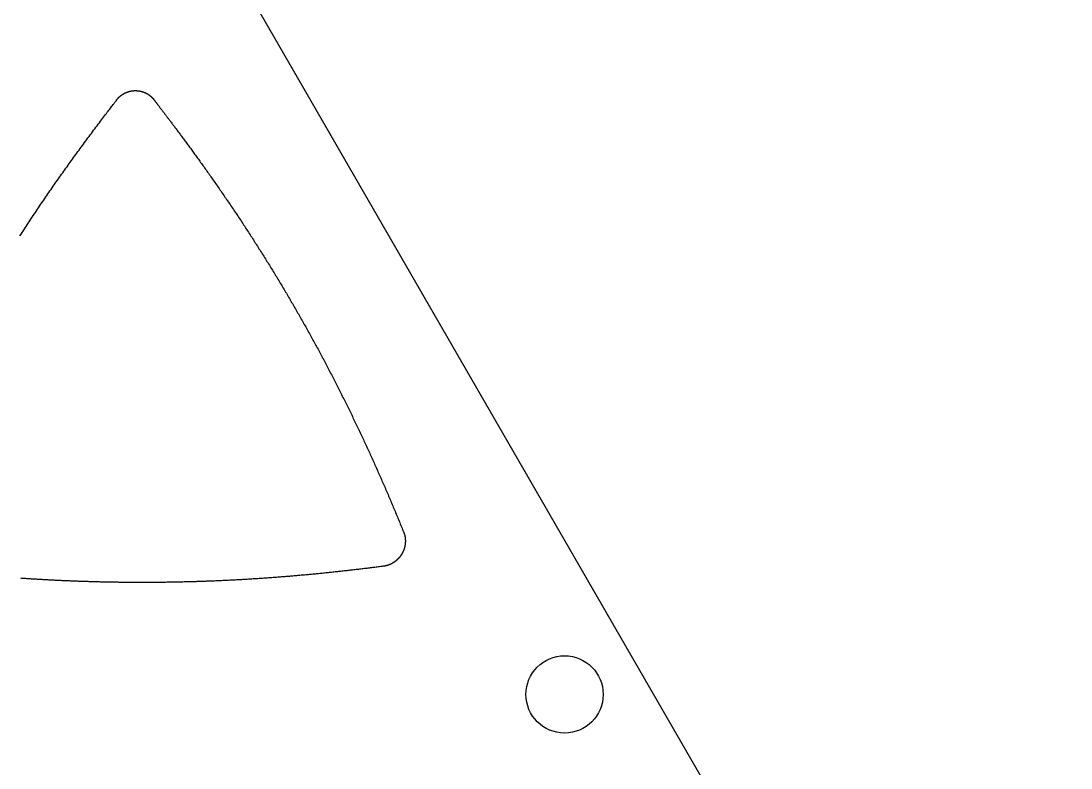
# Model space of a CAD drawing. Extents: x -3 to 136, y 0 to 121.
# Drawn here: x 95.56 to 136.33, y 29.01 to 58.02 of the extents above; entities that cross this region are included whole.
import ezdxf

# ---------------------------------------------------------------- set-up
doc = ezdxf.new("R2010")
doc.units = 0
doc.layers.get('0').update_dxf_attribs({"linetype": 'CONTINUOUS'})

msp = doc.modelspace()

# ---------------------------------------------------------------- linework, layer by layer
msp.add_lwpolyline([(69.26408, 119.9689, 0.57735027), (64.06792, 119.9689), (-2.59808, 4.5, 0.57735027), (0, 0), (133.332, 0, 0.57735027), (135.93008, 4.5)], format="xyb", close=True)
for points in [[(99.2658, 54.9463, 0), (99.2684, 54.9499, 0), (99.271, 54.9535, 0), (99.2737, 54.9571, 0), (99.2764, 54.9607, 0), (99.279, 54.9642, 0), (99.2817, 54.9678, 0), (99.2845, 54.9713, 0), (99.2872, 54.9748, 0), (99.2899, 54.9783, 0), (99.2927, 54.9818, 0), (99.2955, 54.9853, 0), (99.2983, 54.9887, 0), (99.3011, 54.9922, 0), (99.304, 54.9956, 0), (99.3068, 54.999, 0), (99.3097, 55.0024, 0), (99.3126, 55.0058, 0), (99.3155, 55.0091, 0), (99.3185, 55.0125, 0), (99.3214, 55.0158, 0), (99.3244, 55.0191, 0), (99.3273, 55.0224, 0), (99.3303, 55.0257, 0), (99.3333, 55.029, 0), (99.3364, 55.0322, 0), (99.3394, 55.0355, 0), (99.3425, 55.0387, 0), (99.3456, 55.0419, 0), (99.3487, 55.0451, 0), (99.3518, 55.0483, 0), (99.3549, 55.0514, 0), (99.358, 55.0546, 0), (99.3612, 55.0577, 0), (99.3644, 55.0608, 0), (99.3676, 55.0639, 0), (99.3708, 55.067, 0), (99.374, 55.07, 0), (99.3772, 55.0731, 0), (99.3805, 55.0761, 0), (99.3837, 55.0791, 0), (99.387, 55.0821, 0), (99.3903, 55.0851, 0), (99.3936, 55.088, 0), (99.397, 55.091, 0), (99.4003, 55.0939, 0), (99.4037, 55.0968, 0), (99.4071, 55.0997, 0), (99.4104, 55.1026, 0), (99.4138, 55.1055, 0), (99.4173, 55.1083, 0), (99.4207, 55.1111, 0), (99.4241, 55.114, 0), (99.4276, 55.1167, 0), (99.4311, 55.1195, 0), (99.4346, 55.1223, 0), (99.4381, 55.125, 0), (99.4416, 55.1277, 0), (99.4451, 55.1305, 0), (99.4487, 55.1331, 0), (99.4522, 55.1358, 0), (99.4558, 55.1385, 0), (99.4594, 55.1411, 0), (99.463, 55.1437, 0), (99.4666, 55.1463, 0), (99.4703, 55.1489, 0), (99.4739, 55.1515, 0), (99.4776, 55.154, 0), (99.4812, 55.1566, 0), (99.4849, 55.1591, 0), (99.4886, 55.1616, 0), (99.4923, 55.1641, 0), (99.496, 55.1665, 0), (99.4998, 55.169, 0), (99.5035, 55.1714, 0), (99.5073, 55.1738, 0), (99.5111, 55.1762, 0), (99.5148, 55.1785, 0), (99.5186, 55.1809, 0), (99.5224, 55.1832, 0), (99.5262, 55.1855, 0), (99.5301, 55.1878, 0), (99.5339, 55.1901, 0), (99.5378, 55.1923, 0), (99.5416, 55.1946, 0), (99.5455, 55.1968, 0), (99.5494, 55.199, 0), (99.5532, 55.2011, 0), (99.5571, 55.2033, 0), (99.561, 55.2054, 0), (99.565, 55.2075, 0), (99.5689, 55.2096, 0), (99.5728, 55.2117, 0), (99.5768, 55.2137, 0), (99.5807, 55.2158, 0), (99.5847, 55.2178, 0), (99.5887, 55.2198, 0), (99.5927, 55.2218, 0), (99.5967, 55.2237, 0), (99.6007, 55.2257, 0), (99.6047, 55.2276, 0), (99.6087, 55.2295, 0), (99.6128, 55.2314, 0), (99.6168, 55.2332, 0), (99.6208, 55.2351, 0), (99.6249, 55.2369, 0), (99.629, 55.2387, 0), (99.6331, 55.2405, 0), (99.6371, 55.2422, 0), (99.6412, 55.2439, 0), (99.6453, 55.2457, 0), (99.6495, 55.2474, 0), (99.6536, 55.249, 0), (99.6577, 55.2507, 0), (99.6618, 55.2523, 0), (99.666, 55.254, 0), (99.6701, 55.2556, 0), (99.6743, 55.2571, 0), (99.6785, 55.2587, 0), (99.6826, 55.2602, 0), (99.6868, 55.2617, 0), (99.691, 55.2632, 0), (99.6952, 55.2647, 0), (99.6994, 55.2662, 0), (99.7036, 55.2676, 0), (99.7079, 55.269, 0), (99.7121, 55.2704, 0), (99.7163, 55.2718, 0), (99.7206, 55.2731, 0), (99.7248, 55.2745, 0), (99.7291, 55.2758, 0), (99.7333, 55.2771, 0), (99.7376, 55.2784, 0), (99.7419, 55.2796, 0), (99.7462, 55.2808, 0), (99.7504, 55.282, 0), (99.7547, 55.2832, 0), (99.759, 55.2844, 0), (99.7634, 55.2856, 0), (99.7677, 55.2867, 0), (99.772, 55.2878, 0), (99.7763, 55.2889, 0), (99.7806, 55.2899, 0), (99.785, 55.291, 0), (99.7893, 55.292, 0), (99.7937, 55.293, 0), (99.798, 55.294, 0), (99.8024, 55.2949, 0), (99.8068, 55.2959, 0), (99.8111, 55.2968, 0), (99.8155, 55.2977, 0), (99.8199, 55.2986, 0), (99.8243, 55.2994, 0), (99.8286, 55.3003, 0), (99.833, 55.3011, 0), (99.8374, 55.3019, 0), (99.8418, 55.3026, 0), (99.8462, 55.3034, 0), (99.8506, 55.3041, 0), (99.855, 55.3048, 0), (99.8594, 55.3055, 0), (99.8638, 55.3062, 0), (99.8682, 55.3068, 0), (99.8726, 55.3074, 0), (99.877, 55.308, 0), (99.8815, 55.3086, 0), (99.8859, 55.3091, 0), (99.8903, 55.3097, 0), (99.8947, 55.3102, 0), (99.8992, 55.3107, 0), (99.9036, 55.3112, 0), (99.908, 55.3116, 0), (99.9124, 55.312, 0), (99.9169, 55.3124, 0), (99.9213, 55.3128, 0), (99.9257, 55.3132, 0), (99.9302, 55.3135, 0), (99.9346, 55.3138, 0), (99.9391, 55.3141, 0), (99.9435, 55.3144, 0), (99.9479, 55.3147, 0), (99.9524, 55.3149, 0), (99.9568, 55.3151, 0), (99.9613, 55.3153, 0), (99.9657, 55.3155, 0), (99.9702, 55.3156, 0), (99.9746, 55.3158, 0), (99.9791, 55.3159, 0), (99.9835, 55.316, 0), (99.988, 55.316, 0), (99.9924, 55.3161, 0), (99.9969, 55.3161, 0), (100.001, 55.3161, 0), (100.006, 55.3161, 0), (100.01, 55.316, 0), (100.015, 55.316, 0), (100.019, 55.3159, 0), (100.024, 55.3158, 0), (100.028, 55.3156, 0), (100.032, 55.3155, 0), (100.037, 55.3153, 0), (100.041, 55.3151, 0), (100.046, 55.3149, 0), (100.05, 55.3147, 0), (100.055, 55.3144, 0), (100.059, 55.3141, 0), (100.064, 55.3138, 0), (100.068, 55.3135, 0), (100.072, 55.3132, 0), (100.077, 55.3128, 0), (100.081, 55.3124, 0), (100.086, 55.312, 0), (100.09, 55.3116, 0), (100.095, 55.3111, 0), (100.099, 55.3107, 0), (100.103, 55.3102, 0), (100.108, 55.3097, 0), (100.112, 55.3091, 0), (100.117, 55.3086, 0), (100.121, 55.308, 0), (100.126, 55.3074, 0), (100.13, 55.3068, 0), (100.134, 55.3061, 0), (100.139, 55.3055, 0), (100.143, 55.3048, 0), (100.148, 55.3041, 0), (100.152, 55.3033, 0), (100.156, 55.3026, 0), (100.161, 55.3018, 0), (100.165, 55.301, 0), (100.17, 55.3002, 0), (100.174, 55.2994, 0), (100.178, 55.2985, 0), (100.183, 55.2976, 0), (100.187, 55.2968, 0), (100.191, 55.2958, 0), (100.196, 55.2949, 0), (100.2, 55.2939, 0), (100.205, 55.293, 0), (100.209, 55.292, 0), (100.213, 55.2909, 0), (100.218, 55.2899, 0), (100.222, 55.2888, 0), (100.226, 55.2877, 0), (100.231, 55.2866, 0), (100.235, 55.2855, 0), (100.239, 55.2844, 0), (100.243, 55.2832, 0), (100.248, 55.282, 0), (100.252, 55.2808, 0), (100.256, 55.2796, 0), (100.261, 55.2783, 0), (100.265, 55.277, 0), (100.269, 55.2757, 0), (100.273, 55.2744, 0), (100.278, 55.2731, 0), (100.282, 55.2717, 0), (100.286, 55.2704, 0), (100.29, 55.269, 0), (100.295, 55.2676, 0), (100.299, 55.2661, 0), (100.303, 55.2647, 0), (100.307, 55.2632, 0), (100.311, 55.2617, 0), (100.315, 55.2602, 0), (100.32, 55.2586, 0), (100.324, 55.2571, 0), (100.328, 55.2555, 0), (100.332, 55.2539, 0), (100.336, 55.2523, 0), (100.34, 55.2507, 0), (100.345, 55.249, 0), (100.349, 55.2473, 0), (100.353, 55.2456, 0), (100.357, 55.2439, 0), (100.361, 55.2422, 0), (100.365, 55.2404, 0), (100.369, 55.2386, 0), (100.373, 55.2368, 0), (100.377, 55.235, 0), (100.381, 55.2332, 0), (100.385, 55.2313, 0), (100.389, 55.2294, 0), (100.393, 55.2275, 0), (100.397, 55.2256, 0), (100.401, 55.2237, 0), (100.405, 55.2217, 0), (100.409, 55.2198, 0), (100.413, 55.2178, 0), (100.417, 55.2157, 0), (100.421, 55.2137, 0), (100.425, 55.2116, 0), (100.429, 55.2096, 0), (100.433, 55.2075, 0), (100.437, 55.2054, 0), (100.441, 55.2032, 0), (100.445, 55.2011, 0), (100.449, 55.1989, 0), (100.453, 55.1967, 0), (100.456, 55.1945, 0), (100.46, 55.1923, 0), (100.464, 55.19, 0), (100.468, 55.1877, 0), (100.472, 55.1855, 0), (100.476, 55.1831, 0), (100.479, 55.1808, 0), (100.483, 55.1785, 0), (100.487, 55.1761, 0), (100.491, 55.1737, 0), (100.495, 55.1713, 0), (100.498, 55.1689, 0), (100.502, 55.1665, 0), (100.506, 55.164, 0), (100.509, 55.1615, 0), (100.513, 55.159, 0), (100.517, 55.1565, 0), (100.521, 55.154, 0), (100.524, 55.1514, 0), (100.528, 55.1489, 0), (100.531, 55.1463, 0), (100.535, 55.1437, 0), (100.539, 55.1411, 0), (100.542, 55.1384, 0), (100.546, 55.1358, 0), (100.549, 55.1331, 0), (100.553, 55.1304, 0), (100.556, 55.1277, 0), (100.56, 55.125, 0), (100.563, 55.1222, 0), (100.567, 55.1195, 0), (100.57, 55.1167, 0), (100.574, 55.1139, 0), (100.577, 55.1111, 0), (100.581, 55.1083, 0), (100.584, 55.1054, 0), (100.588, 55.1026, 0), (100.591, 55.0997, 0), (100.594, 55.0968, 0), (100.598, 55.0939, 0), (100.601, 55.091, 0), (100.604, 55.088, 0), (100.608, 55.085, 0), (100.611, 55.0821, 0), (100.614, 55.0791, 0), (100.618, 55.0761, 0), (100.621, 55.073, 0), (100.624, 55.07, 0), (100.627, 55.0669, 0), (100.63, 55.0639, 0), (100.634, 55.0608, 0), (100.637, 55.0577, 0), (100.64, 55.0545, 0), (100.643, 55.0514, 0), (100.646, 55.0482, 0), (100.649, 55.0451, 0), (100.652, 55.0419, 0), (100.656, 55.0387, 0), (100.659, 55.0354, 0), (100.662, 55.0322, 0), (100.665, 55.029, 0), (100.668, 55.0257, 0), (100.671, 55.0224, 0), (100.674, 55.0191, 0), (100.677, 55.0158, 0), (100.68, 55.0125, 0), (100.682, 55.0091, 0), (100.685, 55.0058, 0), (100.688, 55.0024, 0), (100.691, 54.999, 0), (100.694, 54.9956, 0), (100.697, 54.9922, 0), (100.7, 54.9887, 0), (100.702, 54.9853, 0), (100.705, 54.9818, 0), (100.708, 54.9783, 0), (100.711, 54.9748, 0), (100.714, 54.9713, 0), (100.716, 54.9678, 0), (100.719, 54.9642, 0), (100.722, 54.9607, 0), (100.724, 54.9571, 0), (100.727, 54.9535, 0), (100.73, 54.9499, 0), (100.732, 54.9463, 0)], [(95.5177, 49.6798, 0), (95.557, 49.7406, 0), (95.5964, 49.8014, 0), (95.6359, 49.8621, 0), (95.6755, 49.9228, 0), (95.7151, 49.9835, 0), (95.7549, 50.0442, 0), (95.7947, 50.1048, 0), (95.8346, 50.1655, 0), (95.8745, 50.2261, 0), (95.9146, 50.2867, 0), (95.9548, 50.3473, 0), (95.995, 50.4079, 0), (96.0352, 50.4683, 0), (96.0754, 50.5287, 0), (96.1157, 50.5889, 0), (96.156, 50.649, 0), (96.1963, 50.709, 0), (96.2366, 50.769, 0), (96.277, 50.8288, 0), (96.3174, 50.8885, 0), (96.3578, 50.9482, 0), (96.3983, 51.0077, 0), (96.4388, 51.0672, 0), (96.4793, 51.1266, 0), (96.5199, 51.1859, 0), (96.5605, 51.2452, 0), (96.6011, 51.3044, 0), (96.6418, 51.3635, 0), (96.6826, 51.4226, 0), (96.7234, 51.4816, 0), (96.7642, 51.5405, 0), (96.8051, 51.5994, 0), (96.8461, 51.6583, 0), (96.8872, 51.7171, 0), (96.9282, 51.7759, 0), (96.9694, 51.8346, 0), (97.0106, 51.8933, 0), (97.0519, 51.952, 0), (97.0933, 52.0106, 0), (97.1347, 52.0693, 0), (97.1762, 52.1279, 0), (97.2178, 52.1865, 0), (97.2595, 52.2451, 0), (97.3012, 52.3036, 0), (97.3431, 52.3622, 0), (97.385, 52.4208, 0), (97.427, 52.4793, 0), (97.4691, 52.5379, 0), (97.5113, 52.5965, 0), (97.5536, 52.6551, 0), (97.596, 52.7137, 0), (97.6385, 52.7723, 0), (97.6811, 52.831, 0), (97.7238, 52.8897, 0), (97.7666, 52.9484, 0), (97.8095, 53.0071, 0), (97.8525, 53.0659, 0), (97.8956, 53.1247, 0), (97.9389, 53.1836, 0), (97.9823, 53.2425, 0), (98.0257, 53.3014, 0), (98.0693, 53.3605, 0), (98.1131, 53.4195, 0), (98.1569, 53.4787, 0), (98.2009, 53.5379, 0), (98.245, 53.5971, 0), (98.2893, 53.6565, 0), (98.3337, 53.7159, 0), (98.3782, 53.7754, 0), (98.4229, 53.8349, 0), (98.4677, 53.8946, 0), (98.5122, 53.9539, 0), (98.556, 54.012, 0), (98.599, 54.069, 0), (98.6412, 54.1247, 0), (98.6824, 54.1791, 0), (98.7226, 54.2322, 0), (98.7618, 54.2839, 0), (98.8, 54.3341, 0), (98.837, 54.3828, 0), (98.8729, 54.43, 0), (98.9076, 54.4755, 0), (98.941, 54.5194, 0), (98.9732, 54.5615, 0), (99.004, 54.6018, 0), (99.0333, 54.6402, 0), (99.0613, 54.6768, 0), (99.0877, 54.7114, 0), (99.1126, 54.7439, 0), (99.1359, 54.7744, 0), (99.1575, 54.8028, 0), (99.1775, 54.829, 0), (99.1957, 54.8529, 0), (99.2121, 54.8746, 0), (99.2267, 54.8938, 0), (99.2394, 54.9107, 0), (99.2502, 54.9251, 0), (99.259, 54.937, 0), (99.2658, 54.9463, 0)], [(100.732, 54.9463, 0), (100.735, 54.9423, 0), (100.738, 54.9378, 0), (100.742, 54.9328, 0), (100.746, 54.9273, 0), (100.751, 54.9213, 0), (100.755, 54.9148, 0), (100.761, 54.9079, 0), (100.766, 54.9005, 0), (100.772, 54.8926, 0), (100.779, 54.8843, 0), (100.785, 54.8754, 0), (100.792, 54.8662, 0), (100.8, 54.8564, 0), (100.808, 54.8462, 0), (100.816, 54.8355, 0), (100.824, 54.8244, 0), (100.833, 54.8128, 0), (100.842, 54.8008, 0), (100.852, 54.7883, 0), (100.862, 54.7753, 0), (100.872, 54.7619, 0), (100.883, 54.7481, 0), (100.894, 54.7339, 0), (100.905, 54.7191, 0), (100.917, 54.704, 0), (100.929, 54.6884, 0), (100.941, 54.6724, 0), (100.954, 54.656, 0), (100.966, 54.6391, 0), (100.98, 54.6218, 0), (100.993, 54.6041, 0), (101.007, 54.5859, 0), (101.021, 54.5674, 0), (101.036, 54.5484, 0), (101.051, 54.529, 0), (101.066, 54.5092, 0), (101.081, 54.489, 0), (101.097, 54.4684, 0), (101.113, 54.4473, 0), (101.129, 54.4259, 0), (101.146, 54.4041, 0), (101.163, 54.3819, 0), (101.18, 54.3592, 0), (101.198, 54.3362, 0), (101.215, 54.3128, 0), (101.234, 54.289, 0), (101.252, 54.2649, 0), (101.271, 54.2403, 0), (101.289, 54.2153, 0), (101.309, 54.19, 0), (101.328, 54.1643, 0), (101.348, 54.1382, 0), (101.368, 54.1118, 0), (101.388, 54.0849, 0), (101.409, 54.0577, 0), (101.429, 54.0302, 0), (101.45, 54.0023, 0), (101.472, 53.974, 0), (101.493, 53.9453, 0), (101.515, 53.9163, 0), (101.537, 53.887, 0), (101.559, 53.8573, 0), (101.582, 53.8272, 0), (101.604, 53.7968, 0), (101.627, 53.766, 0), (101.651, 53.7349, 0), (101.674, 53.7035, 0), (101.698, 53.6717, 0), (101.722, 53.6396, 0), (101.746, 53.6072, 0), (101.77, 53.5744, 0), (101.795, 53.5413, 0), (101.82, 53.5078, 0), (101.845, 53.4741, 0), (101.87, 53.44, 0), (101.895, 53.4056, 0), (101.921, 53.3709, 0), (101.947, 53.3358, 0), (101.973, 53.3005, 0), (101.999, 53.2648, 0), (102.025, 53.2288, 0), (102.052, 53.1925, 0), (102.079, 53.156, 0), (102.106, 53.1191, 0), (102.133, 53.0819, 0), (102.16, 53.0444, 0), (102.188, 53.0066, 0), (102.216, 52.9685, 0), (102.243, 52.9302, 0), (102.272, 52.8915, 0), (102.3, 52.8526, 0), (102.328, 52.8133, 0), (102.357, 52.7738, 0), (102.386, 52.734, 0), (102.415, 52.694, 0), (102.444, 52.6536, 0), (102.473, 52.613, 0), (102.502, 52.5721, 0), (102.532, 52.531, 0), (102.562, 52.4896, 0), (102.591, 52.4479, 0), (102.621, 52.406, 0), (102.652, 52.3638, 0), (102.682, 52.3213, 0), (102.712, 52.2786, 0), (102.743, 52.2356, 0), (102.773, 52.1924, 0), (102.804, 52.1489, 0), (102.835, 52.1052, 0), (102.866, 52.0613, 0), (102.897, 52.0171, 0), (102.929, 51.9727, 0), (102.96, 51.928, 0), (102.992, 51.8831, 0), (103.023, 51.838, 0), (103.055, 51.7926, 0), (103.087, 51.747, 0), (103.119, 51.7012, 0), (103.151, 51.6552, 0), (103.183, 51.6089, 0), (103.216, 51.5624, 0), (103.248, 51.5157, 0), (103.281, 51.4688, 0), (103.313, 51.4217, 0), (103.346, 51.3744, 0), (103.379, 51.3269, 0), (103.411, 51.2791, 0), (103.444, 51.2312, 0), (103.477, 51.1831, 0), (103.51, 51.1347, 0), (103.543, 51.0862, 0), (103.577, 51.0375, 0), (103.61, 50.9888, 0), (103.643, 50.9401, 0), (103.676, 50.8913, 0), (103.709, 50.8426, 0), (103.742, 50.7938, 0), (103.775, 50.7451, 0), (103.808, 50.6963, 0), (103.84, 50.6475, 0), (103.873, 50.5987, 0), (103.906, 50.5499, 0), (103.938, 50.5011, 0), (103.971, 50.4523, 0), (104.003, 50.4034, 0), (104.036, 50.3546, 0), (104.068, 50.3057, 0), (104.101, 50.2568, 0), (104.133, 50.2079, 0), (104.165, 50.159, 0), (104.197, 50.1101, 0), (104.23, 50.0612, 0), (104.262, 50.0123, 0), (104.294, 49.9633, 0), (104.326, 49.9143, 0), (104.358, 49.8654, 0), (104.389, 49.8164, 0), (104.421, 49.7674, 0), (104.453, 49.7183, 0), (104.485, 49.6693, 0), (104.516, 49.6203, 0), (104.548, 49.5712, 0), (104.58, 49.5221, 0), (104.611, 49.473, 0), (104.643, 49.4239, 0), (104.674, 49.3748, 0), (104.705, 49.3256, 0), (104.737, 49.2765, 0), (104.768, 49.2273, 0), (104.799, 49.1781, 0), (104.83, 49.1289, 0), (104.862, 49.0796, 0), (104.893, 49.0304, 0), (104.924, 48.9811, 0), (104.955, 48.9318, 0), (104.986, 48.8825, 0), (105.017, 48.8332, 0), (105.047, 48.7839, 0), (105.078, 48.7345, 0), (105.109, 48.6851, 0), (105.14, 48.6357, 0), (105.17, 48.5863, 0), (105.201, 48.5369, 0), (105.231, 48.4874, 0), (105.262, 48.438, 0), (105.292, 48.3885, 0), (105.323, 48.339, 0), (105.353, 48.2894, 0), (105.383, 48.2399, 0), (105.414, 48.1903, 0), (105.444, 48.1407, 0), (105.474, 48.0911, 0), (105.504, 48.0414, 0), (105.534, 47.9917, 0), (105.564, 47.9421, 0), (105.594, 47.8923, 0), (105.624, 47.8426, 0), (105.654, 47.7928, 0), (105.684, 47.7431, 0), (105.713, 47.6933, 0), (105.743, 47.6434, 0), (105.773, 47.5936, 0), (105.802, 47.5437, 0), (105.832, 47.4938, 0), (105.862, 47.4439, 0), (105.891, 47.3939, 0), (105.921, 47.344, 0), (105.95, 47.294, 0), (105.979, 47.2439, 0), (106.009, 47.1939, 0), (106.038, 47.1438, 0), (106.067, 47.0937, 0), (106.096, 47.0436, 0), (106.126, 46.9934, 0), (106.155, 46.9432, 0), (106.184, 46.893, 0), (106.213, 46.8428, 0), (106.242, 46.7925, 0), (106.271, 46.7422, 0), (106.299, 46.6919, 0), (106.328, 46.6416, 0), (106.357, 46.5912, 0), (106.386, 46.5408, 0), (106.415, 46.4903, 0), (106.443, 46.4399, 0), (106.472, 46.3894, 0), (106.5, 46.3389, 0), (106.529, 46.2883, 0), (106.557, 46.2377, 0), (106.586, 46.1871, 0), (106.614, 46.1365, 0), (106.643, 46.0858, 0), (106.671, 46.0351, 0), (106.699, 45.9844, 0), (106.727, 45.9336, 0), (106.756, 45.8828, 0), (106.784, 45.832, 0), (106.812, 45.7811, 0), (106.84, 45.7302, 0), (106.868, 45.6793, 0), (106.896, 45.6284, 0), (106.924, 45.5774, 0), (106.952, 45.5264, 0), (106.98, 45.4753, 0), (107.007, 45.4242, 0), (107.035, 45.3731, 0), (107.063, 45.3219, 0), (107.091, 45.2707, 0), (107.118, 45.2195, 0), (107.146, 45.1683, 0), (107.173, 45.117, 0), (107.201, 45.0657, 0), (107.228, 45.0143, 0), (107.256, 44.9629, 0), (107.283, 44.9115, 0), (107.311, 44.86, 0), (107.338, 44.8085, 0), (107.365, 44.7569, 0), (107.392, 44.7054, 0), (107.42, 44.6538, 0), (107.447, 44.6021, 0), (107.474, 44.5504, 0), (107.501, 44.4987, 0), (107.528, 44.4469, 0), (107.555, 44.3951, 0), (107.582, 44.3433, 0), (107.609, 44.2914, 0), (107.636, 44.2395, 0), (107.663, 44.1876, 0), (107.69, 44.1356, 0), (107.716, 44.0835, 0), (107.743, 44.0315, 0), (107.77, 43.9793, 0), (107.796, 43.9272, 0), (107.823, 43.875, 0), (107.85, 43.8228, 0), (107.876, 43.7705, 0), (107.903, 43.7182, 0), (107.929, 43.6659, 0), (107.956, 43.6135, 0), (107.982, 43.561, 0), (108.008, 43.5086, 0), (108.035, 43.456, 0), (108.061, 43.4035, 0), (108.087, 43.3509, 0), (108.114, 43.2983, 0), (108.14, 43.2456, 0), (108.166, 43.193, 0), (108.192, 43.1404, 0), (108.218, 43.0877, 0), (108.244, 43.0351, 0), (108.27, 42.9824, 0), (108.296, 42.9297, 0), (108.321, 42.877, 0), (108.347, 42.8243, 0), (108.373, 42.7716, 0), (108.398, 42.7189, 0), (108.424, 42.6662, 0), (108.449, 42.6134, 0), (108.475, 42.5607, 0), (108.5, 42.5079, 0), (108.526, 42.4551, 0), (108.551, 42.4023, 0), (108.576, 42.3495, 0), (108.602, 42.2967, 0), (108.627, 42.2439, 0), (108.652, 42.191, 0), (108.677, 42.1381, 0), (108.702, 42.0852, 0), (108.727, 42.0323, 0), (108.752, 41.9794, 0), (108.777, 41.9265, 0), (108.802, 41.8735, 0), (108.827, 41.8205, 0), (108.851, 41.7675, 0), (108.876, 41.7145, 0), (108.901, 41.6615, 0), (108.926, 41.6084, 0), (108.95, 41.5553, 0), (108.975, 41.5022, 0), (108.999, 41.4491, 0), (109.024, 41.396, 0), (109.048, 41.3428, 0), (109.072, 41.2896, 0), (109.097, 41.2364, 0), (109.121, 41.1831, 0), (109.145, 41.1299, 0), (109.17, 41.0766, 0), (109.194, 41.0233, 0), (109.218, 40.9699, 0), (109.242, 40.9165, 0), (109.266, 40.8631, 0), (109.29, 40.8097, 0), (109.314, 40.7563, 0), (109.338, 40.7028, 0), (109.362, 40.6493, 0), (109.386, 40.5957, 0), (109.41, 40.5421, 0), (109.433, 40.4885, 0), (109.457, 40.4349, 0), (109.481, 40.3812, 0), (109.504, 40.3275, 0), (109.528, 40.2738, 0), (109.552, 40.2201, 0), (109.575, 40.1663, 0), (109.599, 40.1124, 0), (109.622, 40.0586, 0), (109.646, 40.0047, 0), (109.669, 39.9507, 0), (109.693, 39.8968, 0), (109.716, 39.8428, 0), (109.739, 39.7887, 0), (109.763, 39.7347, 0), (109.786, 39.6805, 0), (109.809, 39.6264, 0), (109.832, 39.5722, 0), (109.855, 39.518, 0), (109.878, 39.4637, 0), (109.902, 39.4094, 0), (109.925, 39.3552, 0), (109.947, 39.3013, 0), (109.97, 39.2476, 0), (109.993, 39.1941, 0), (110.015, 39.1407, 0), (110.038, 39.0873, 0), (110.06, 39.0339, 0), (110.082, 38.9805, 0), (110.105, 38.927, 0), (110.127, 38.8733, 0), (110.15, 38.8194, 0), (110.172, 38.7652, 0), (110.195, 38.7107, 0), (110.217, 38.6557, 0), (110.24, 38.6004, 0), (110.263, 38.5446, 0), (110.286, 38.4882, 0), (110.31, 38.4312, 0), (110.333, 38.3736, 0), (110.356, 38.3195, 0), (110.375, 38.2727, 0), (110.391, 38.2334, 0), (110.404, 38.2018, 0), (110.413, 38.1782, 0)], [(110.413, 38.1782, 0), (110.415, 38.1739, 0), (110.417, 38.1696, 0), (110.418, 38.1653, 0), (110.42, 38.161, 0), (110.422, 38.1566, 0), (110.423, 38.1523, 0), (110.425, 38.1479, 0), (110.427, 38.1436, 0), (110.428, 38.1392, 0), (110.43, 38.1349, 0), (110.431, 38.1305, 0), (110.433, 38.1261, 0), (110.434, 38.1217, 0), (110.436, 38.1173, 0), (110.437, 38.1129, 0), (110.439, 38.1085, 0), (110.44, 38.1041, 0), (110.441, 38.0997, 0), (110.443, 38.0953, 0), (110.444, 38.0908, 0), (110.445, 38.0864, 0), (110.447, 38.0819, 0), (110.448, 38.0775, 0), (110.449, 38.073, 0), (110.45, 38.0686, 0), (110.452, 38.0641, 0), (110.453, 38.0596, 0), (110.454, 38.0551, 0), (110.455, 38.0506, 0), (110.456, 38.0461, 0), (110.457, 38.0416, 0), (110.458, 38.0371, 0), (110.459, 38.0326, 0), (110.46, 38.0281, 0), (110.461, 38.0236, 0), (110.462, 38.0191, 0), (110.463, 38.0145, 0), (110.464, 38.01, 0), (110.465, 38.0055, 0), (110.466, 38.0009, 0), (110.467, 37.9964, 0), (110.468, 37.9918, 0), (110.468, 37.9873, 0), (110.469, 37.9827, 0), (110.47, 37.9781, 0), (110.471, 37.9736, 0), (110.471, 37.969, 0), (110.472, 37.9644, 0), (110.473, 37.9598, 0), (110.473, 37.9552, 0), (110.474, 37.9506, 0), (110.475, 37.9461, 0), (110.475, 37.9415, 0), (110.476, 37.9369, 0), (110.476, 37.9323, 0), (110.477, 37.9276, 0), (110.477, 37.923, 0), (110.478, 37.9184, 0), (110.478, 37.9138, 0), (110.479, 37.9092, 0), (110.479, 37.9046, 0), (110.479, 37.9, 0), (110.48, 37.8953, 0), (110.48, 37.8907, 0), (110.48, 37.8861, 0), (110.481, 37.8814, 0), (110.481, 37.8768, 0), (110.481, 37.8722, 0), (110.481, 37.8675, 0), (110.482, 37.8629, 0), (110.482, 37.8583, 0), (110.482, 37.8536, 0), (110.482, 37.849, 0), (110.482, 37.8443, 0), (110.482, 37.8397, 0), (110.482, 37.8351, 0), (110.482, 37.8304, 0), (110.483, 37.8258, 0), (110.483, 37.8212, 0), (110.482, 37.8165, 0), (110.482, 37.8119, 0), (110.482, 37.8072, 0), (110.482, 37.8026, 0), (110.482, 37.798, 0), (110.482, 37.7933, 0), (110.482, 37.7887, 0), (110.482, 37.7841, 0), (110.482, 37.7795, 0), (110.481, 37.7748, 0), (110.481, 37.7702, 0), (110.481, 37.7656, 0), (110.481, 37.7609, 0), (110.48, 37.7563, 0), (110.48, 37.7517, 0), (110.48, 37.7471, 0), (110.479, 37.7425, 0), (110.479, 37.7379, 0), (110.478, 37.7332, 0), (110.478, 37.7286, 0), (110.477, 37.724, 0), (110.477, 37.7194, 0), (110.476, 37.7148, 0), (110.476, 37.7102, 0), (110.475, 37.7056, 0), (110.475, 37.701, 0), (110.474, 37.6964, 0), (110.474, 37.6918, 0), (110.473, 37.6872, 0), (110.472, 37.6826, 0), (110.472, 37.6781, 0), (110.471, 37.6735, 0), (110.47, 37.6689, 0), (110.469, 37.6643, 0), (110.469, 37.6598, 0), (110.468, 37.6552, 0), (110.467, 37.6506, 0), (110.466, 37.6461, 0), (110.465, 37.6415, 0), (110.465, 37.637, 0), (110.464, 37.6324, 0), (110.463, 37.6279, 0), (110.462, 37.6233, 0), (110.461, 37.6188, 0), (110.46, 37.6143, 0), (110.459, 37.6097, 0), (110.458, 37.6052, 0), (110.457, 37.6007, 0), (110.456, 37.5962, 0), (110.455, 37.5917, 0), (110.454, 37.5872, 0), (110.452, 37.5826, 0), (110.451, 37.5782, 0), (110.45, 37.5737, 0), (110.449, 37.5692, 0), (110.448, 37.5647, 0), (110.446, 37.5602, 0), (110.445, 37.5557, 0), (110.444, 37.5513, 0), (110.443, 37.5468, 0), (110.441, 37.5424, 0), (110.44, 37.5379, 0), (110.439, 37.5335, 0), (110.437, 37.529, 0), (110.436, 37.5246, 0), (110.434, 37.5202, 0), (110.433, 37.5158, 0), (110.432, 37.5114, 0), (110.43, 37.507, 0), (110.429, 37.5026, 0), (110.427, 37.4982, 0), (110.425, 37.4938, 0), (110.424, 37.4895, 0), (110.422, 37.4851, 0), (110.421, 37.4808, 0), (110.419, 37.4764, 0), (110.417, 37.4721, 0), (110.416, 37.4678, 0), (110.414, 37.4634, 0), (110.412, 37.4591, 0), (110.411, 37.4548, 0), (110.409, 37.4505, 0), (110.407, 37.4463, 0), (110.405, 37.442, 0), (110.404, 37.4377, 0), (110.402, 37.4334, 0), (110.4, 37.4292, 0), (110.398, 37.425, 0), (110.396, 37.4207, 0), (110.394, 37.4165, 0), (110.392, 37.4123, 0), (110.39, 37.4081, 0), (110.388, 37.4039, 0), (110.387, 37.3997, 0), (110.385, 37.3955, 0), (110.383, 37.3913, 0), (110.38, 37.3872, 0), (110.378, 37.383, 0), (110.376, 37.3789, 0), (110.374, 37.3748, 0), (110.372, 37.3706, 0), (110.37, 37.3665, 0), (110.368, 37.3624, 0), (110.366, 37.3583, 0), (110.364, 37.3543, 0), (110.361, 37.3502, 0), (110.359, 37.3461, 0), (110.357, 37.3421, 0), (110.355, 37.338, 0), (110.352, 37.334, 0), (110.35, 37.33, 0), (110.348, 37.326, 0), (110.345, 37.322, 0), (110.343, 37.318, 0), (110.341, 37.314, 0), (110.338, 37.3101, 0), (110.336, 37.3061, 0), (110.333, 37.3022, 0), (110.331, 37.2982, 0), (110.328, 37.2943, 0), (110.326, 37.2904, 0), (110.323, 37.2865, 0), (110.321, 37.2826, 0), (110.318, 37.2787, 0), (110.316, 37.2749, 0), (110.313, 37.271, 0), (110.311, 37.2672, 0), (110.308, 37.2633, 0), (110.305, 37.2595, 0), (110.303, 37.2557, 0), (110.3, 37.2519, 0), (110.297, 37.2481, 0), (110.295, 37.2443, 0), (110.292, 37.2406, 0), (110.289, 37.2368, 0), (110.287, 37.2331, 0), (110.284, 37.2294, 0), (110.281, 37.2257, 0), (110.278, 37.222, 0), (110.275, 37.2183, 0), (110.273, 37.2146, 0), (110.27, 37.2109, 0), (110.267, 37.2073, 0), (110.264, 37.2037, 0), (110.261, 37.2, 0), (110.258, 37.1964, 0), (110.255, 37.1928, 0), (110.252, 37.1893, 0), (110.249, 37.1857, 0), (110.246, 37.1821, 0), (110.243, 37.1786, 0), (110.24, 37.1751, 0), (110.237, 37.1716, 0), (110.234, 37.1681, 0), (110.231, 37.1646, 0), (110.228, 37.1611, 0), (110.225, 37.1577, 0), (110.222, 37.1543, 0), (110.219, 37.1508, 0), (110.215, 37.1474, 0), (110.212, 37.1441, 0), (110.209, 37.1407, 0), (110.206, 37.1373, 0), (110.203, 37.134, 0), (110.199, 37.1307, 0), (110.196, 37.1273, 0), (110.193, 37.124, 0), (110.19, 37.1208, 0), (110.186, 37.1175, 0), (110.183, 37.1143, 0), (110.18, 37.111, 0), (110.176, 37.1078, 0), (110.173, 37.1046, 0), (110.17, 37.1014, 0), (110.166, 37.0982, 0), (110.163, 37.0951, 0), (110.16, 37.0919, 0), (110.156, 37.0888, 0), (110.153, 37.0857, 0), (110.149, 37.0826, 0), (110.146, 37.0795, 0), (110.142, 37.0765, 0), (110.139, 37.0734, 0), (110.135, 37.0704, 0), (110.132, 37.0674, 0), (110.128, 37.0644, 0), (110.125, 37.0614, 0), (110.121, 37.0585, 0), (110.118, 37.0555, 0), (110.114, 37.0526, 0), (110.11, 37.0497, 0), (110.107, 37.0468, 0), (110.103, 37.0439, 0), (110.1, 37.0411, 0), (110.096, 37.0382, 0), (110.092, 37.0354, 0), (110.089, 37.0326, 0), (110.085, 37.0298, 0), (110.081, 37.027, 0), (110.077, 37.0243, 0), (110.074, 37.0215, 0), (110.07, 37.0188, 0), (110.066, 37.0161, 0), (110.062, 37.0134, 0), (110.059, 37.0108, 0), (110.055, 37.0081, 0), (110.051, 37.0055, 0), (110.047, 37.0029, 0), (110.043, 37.0003, 0), (110.04, 36.9977, 0), (110.036, 36.9951, 0), (110.032, 36.9926, 0), (110.028, 36.9901, 0), (110.024, 36.9876, 0), (110.02, 36.9851, 0), (110.016, 36.9826, 0), (110.012, 36.9802, 0), (110.008, 36.9777, 0), (110.004, 36.9753, 0), (110, 36.9729, 0), (109.996, 36.9705, 0), (109.992, 36.9682, 0), (109.988, 36.9658, 0), (109.984, 36.9635, 0), (109.98, 36.9612, 0), (109.976, 36.9589, 0), (109.972, 36.9567, 0), (109.968, 36.9544, 0), (109.964, 36.9522, 0), (109.96, 36.95, 0), (109.956, 36.9478, 0), (109.952, 36.9456, 0), (109.948, 36.9435, 0), (109.944, 36.9414, 0), (109.939, 36.9393, 0), (109.935, 36.9372, 0), (109.931, 36.9351, 0), (109.927, 36.9331, 0), (109.923, 36.931, 0), (109.919, 36.929, 0), (109.914, 36.9271, 0), (109.91, 36.9251, 0), (109.906, 36.9232, 0), (109.902, 36.9212, 0), (109.898, 36.9193, 0), (109.893, 36.9175, 0), (109.889, 36.9156, 0), (109.885, 36.9138, 0), (109.881, 36.9119, 0), (109.876, 36.9101, 0), (109.872, 36.9084, 0), (109.868, 36.9066, 0), (109.864, 36.9049, 0), (109.859, 36.9032, 0), (109.855, 36.9015, 0), (109.851, 36.8998, 0), (109.846, 36.8981, 0), (109.842, 36.8965, 0), (109.838, 36.8949, 0), (109.833, 36.8933, 0), (109.829, 36.8918, 0), (109.825, 36.8902, 0), (109.82, 36.8887, 0), (109.816, 36.8872, 0), (109.811, 36.8857, 0), (109.807, 36.8842, 0), (109.803, 36.8828, 0), (109.798, 36.8814, 0), (109.794, 36.88, 0), (109.789, 36.8786, 0), (109.785, 36.8773, 0), (109.781, 36.876, 0), (109.776, 36.8746, 0), (109.772, 36.8734, 0), (109.767, 36.8721, 0), (109.763, 36.8709, 0), (109.758, 36.8696, 0), (109.754, 36.8684, 0), (109.749, 36.8673, 0), (109.745, 36.8661, 0), (109.74, 36.865, 0), (109.736, 36.8639, 0), (109.731, 36.8628, 0), (109.727, 36.8617, 0), (109.722, 36.8607, 0), (109.718, 36.8597, 0), (109.713, 36.8587, 0), (109.709, 36.8577, 0), (109.704, 36.8568, 0), (109.7, 36.8558, 0), (109.695, 36.8549, 0), (109.691, 36.854, 0), (109.686, 36.8532, 0), (109.682, 36.8523, 0), (109.677, 36.8515, 0), (109.673, 36.8507, 0), (109.668, 36.85, 0), (109.663, 36.8492, 0), (109.659, 36.8485, 0), (109.654, 36.8478, 0), (109.65, 36.8471, 0), (109.645, 36.8465, 0), (109.64, 36.8458, 0), (109.636, 36.8452, 0)], [(109.636, 36.8452, 0), (109.611, 36.842, 0), (109.572, 36.837, 0), (109.526, 36.831, 0), (109.481, 36.8252, 0), (109.435, 36.8194, 0), (109.39, 36.8136, 0), (109.344, 36.8078, 0), (109.299, 36.802, 0), (109.253, 36.7963, 0), (109.208, 36.7906, 0), (109.163, 36.7849, 0), (109.117, 36.7793, 0), (109.072, 36.7737, 0), (109.026, 36.7681, 0), (108.981, 36.7625, 0), (108.935, 36.7569, 0), (108.89, 36.7514, 0), (108.845, 36.7459, 0), (108.799, 36.7404, 0), (108.754, 36.735, 0), (108.708, 36.7295, 0), (108.663, 36.7241, 0), (108.617, 36.7188, 0), (108.572, 36.7134, 0), (108.526, 36.7081, 0), (108.481, 36.7028, 0), (108.435, 36.6975, 0), (108.39, 36.6923, 0), (108.344, 36.6871, 0), (108.299, 36.6819, 0), (108.254, 36.6767, 0), (108.208, 36.6716, 0), (108.163, 36.6665, 0), (108.117, 36.6614, 0), (108.072, 36.6563, 0), (108.026, 36.6513, 0), (107.981, 36.6463, 0), (107.935, 36.6413, 0), (107.89, 36.6363, 0), (107.845, 36.6314, 0), (107.799, 36.6265, 0), (107.754, 36.6216, 0), (107.708, 36.6168, 0), (107.663, 36.612, 0), (107.617, 36.6072, 0), (107.572, 36.6024, 0), (107.526, 36.5977, 0), (107.481, 36.593, 0), (107.435, 36.5883, 0), (107.389, 36.5836, 0), (107.344, 36.579, 0), (107.298, 36.5744, 0), (107.253, 36.5698, 0), (107.207, 36.5652, 0), (107.162, 36.5607, 0), (107.116, 36.5562, 0), (107.071, 36.5518, 0), (107.025, 36.5473, 0), (106.98, 36.5429, 0), (106.934, 36.5385, 0), (106.889, 36.5342, 0), (106.843, 36.5298, 0), (106.798, 36.5256, 0), (106.752, 36.5213, 0), (106.707, 36.517, 0), (106.661, 36.5128, 0), (106.616, 36.5087, 0), (106.571, 36.5045, 0), (106.525, 36.5004, 0), (106.48, 36.4963, 0), (106.434, 36.4922, 0), (106.389, 36.4882, 0), (106.343, 36.4842, 0), (106.298, 36.4802, 0), (106.253, 36.4762, 0), (106.207, 36.4723, 0), (106.162, 36.4684, 0), (106.116, 36.4645, 0), (106.071, 36.4607, 0), (106.025, 36.4569, 0), (105.98, 36.4531, 0), (105.935, 36.4494, 0), (105.889, 36.4456, 0), (105.844, 36.442, 0), (105.798, 36.4383, 0), (105.753, 36.4346, 0), (105.708, 36.431, 0), (105.662, 36.4275, 0), (105.617, 36.4239, 0), (105.571, 36.4204, 0), (105.526, 36.4169, 0), (105.481, 36.4134, 0), (105.435, 36.41, 0), (105.39, 36.4066, 0), (105.344, 36.4032, 0), (105.299, 36.3999, 0), (105.254, 36.3966, 0), (105.208, 36.3933, 0), (105.163, 36.39, 0), (105.117, 36.3868, 0), (105.072, 36.3836, 0), (105.027, 36.3804, 0), (104.981, 36.3773, 0), (104.936, 36.3742, 0), (104.89, 36.3711, 0), (104.845, 36.368, 0), (104.8, 36.365, 0), (104.754, 36.362, 0), (104.709, 36.359, 0), (104.663, 36.3561, 0), (104.618, 36.3532, 0), (104.573, 36.3503, 0), (104.527, 36.3475, 0), (104.482, 36.3446, 0), (104.436, 36.3418, 0), (104.391, 36.3391, 0), (104.345, 36.3364, 0), (104.3, 36.3337, 0), (104.255, 36.331, 0), (104.209, 36.3283, 0), (104.164, 36.3257, 0), (104.118, 36.3231, 0), (104.073, 36.3206, 0), (104.027, 36.3181, 0), (103.982, 36.3156, 0), (103.936, 36.3131, 0), (103.891, 36.3107, 0), (103.845, 36.3083, 0), (103.8, 36.3059, 0), (103.755, 36.3035, 0), (103.709, 36.3012, 0), (103.664, 36.2989, 0), (103.618, 36.2967, 0), (103.573, 36.2945, 0), (103.527, 36.2923, 0), (103.482, 36.2901, 0), (103.436, 36.288, 0), (103.391, 36.2858, 0), (103.345, 36.2838, 0), (103.299, 36.2817, 0), (103.254, 36.2797, 0), (103.208, 36.2777, 0), (103.163, 36.2758, 0), (103.117, 36.2738, 0), (103.072, 36.2719, 0), (103.026, 36.2701, 0), (102.981, 36.2682, 0), (102.935, 36.2664, 0), (102.889, 36.2646, 0), (102.844, 36.2629, 0), (102.798, 36.2612, 0), (102.753, 36.2595, 0), (102.707, 36.2578, 0), (102.661, 36.2562, 0), (102.616, 36.2546, 0), (102.57, 36.253, 0), (102.524, 36.2515, 0), (102.479, 36.25, 0), (102.433, 36.2485, 0), (102.387, 36.2471, 0), (102.342, 36.2457, 0), (102.296, 36.2443, 0), (102.25, 36.2429, 0), (102.205, 36.2416, 0), (102.159, 36.2403, 0), (102.114, 36.2391, 0), (102.069, 36.2379, 0), (102.023, 36.2367, 0), (101.978, 36.2355, 0), (101.933, 36.2344, 0), (101.888, 36.2333, 0), (101.843, 36.2322, 0), (101.798, 36.2312, 0), (101.753, 36.2302, 0), (101.708, 36.2292, 0), (101.663, 36.2283, 0), (101.618, 36.2274, 0), (101.573, 36.2265, 0), (101.528, 36.2256, 0), (101.484, 36.2248, 0), (101.439, 36.224, 0), (101.395, 36.2233, 0), (101.35, 36.2225, 0), (101.306, 36.2218, 0), (101.261, 36.2212, 0), (101.217, 36.2205, 0), (101.172, 36.2199, 0), (101.128, 36.2193, 0), (101.084, 36.2188, 0), (101.04, 36.2183, 0), (100.996, 36.2178, 0), (100.952, 36.2173, 0), (100.908, 36.2169, 0), (100.864, 36.2165, 0), (100.82, 36.2161, 0), (100.776, 36.2158, 0), (100.732, 36.2154, 0), (100.688, 36.2151, 0), (100.645, 36.2149, 0), (100.601, 36.2147, 0), (100.558, 36.2144, 0), (100.514, 36.2143, 0), (100.471, 36.2141, 0), (100.427, 36.214, 0), (100.384, 36.2139, 0), (100.34, 36.2139, 0), (100.297, 36.2138, 0), (100.254, 36.2138, 0), (100.211, 36.2138, 0), (100.168, 36.2139, 0), (100.125, 36.2139, 0), (100.081, 36.214, 0), (100.039, 36.2142, 0), (99.9956, 36.2143, 0), (99.9528, 36.2145, 0), (99.9099, 36.2147, 0), (99.8672, 36.215, 0), (99.8245, 36.2152, 0), (99.7818, 36.2155, 0), (99.7392, 36.2158, 0), (99.6967, 36.2162, 0), (99.6542, 36.2165, 0), (99.6117, 36.2169, 0), (99.5694, 36.2173, 0), (99.527, 36.2178, 0), (99.4847, 36.2183, 0), (99.4425, 36.2188, 0), (99.4003, 36.2193, 0), (99.3582, 36.2198, 0), (99.3161, 36.2204, 0), (99.2741, 36.221, 0), (99.2321, 36.2216, 0), (99.1902, 36.2223, 0), (99.1483, 36.2229, 0), (99.1065, 36.2236, 0), (99.0647, 36.2244, 0), (99.023, 36.2251, 0), (98.9813, 36.2259, 0), (98.9397, 36.2267, 0), (98.8981, 36.2275, 0), (98.8566, 36.2284, 0), (98.8152, 36.2292, 0), (98.7738, 36.2301, 0), (98.7324, 36.231, 0), (98.6911, 36.232, 0), (98.6498, 36.233, 0), (98.6087, 36.2339, 0), (98.5675, 36.235, 0), (98.5264, 36.236, 0), (98.4854, 36.2371, 0), (98.4444, 36.2381, 0), (98.4034, 36.2392, 0), (98.3625, 36.2404, 0), (98.3217, 36.2415, 0), (98.2809, 36.2427, 0), (98.2402, 36.2439, 0), (98.1995, 36.2451, 0), (98.1589, 36.2464, 0), (98.1183, 36.2476, 0), (98.0778, 36.2489, 0), (98.0373, 36.2502, 0), (97.9969, 36.2516, 0), (97.9565, 36.2529, 0), (97.9162, 36.2543, 0), (97.8759, 36.2557, 0), (97.8357, 36.2571, 0), (97.7956, 36.2586, 0), (97.7554, 36.26, 0), (97.7154, 36.2615, 0), (97.6754, 36.263, 0), (97.6354, 36.2646, 0), (97.5955, 36.2661, 0), (97.5557, 36.2677, 0), (97.5159, 36.2693, 0), (97.4761, 36.2709, 0), (97.4364, 36.2725, 0), (97.3968, 36.2742, 0), (97.3572, 36.2759, 0), (97.3176, 36.2776, 0), (97.2781, 36.2793, 0), (97.2387, 36.281, 0), (97.1993, 36.2828, 0), (97.16, 36.2845, 0), (97.1207, 36.2863, 0), (97.0815, 36.2882, 0), (97.0423, 36.29, 0), (97.0032, 36.2919, 0), (96.9641, 36.2937, 0), (96.9251, 36.2956, 0), (96.8861, 36.2975, 0), (96.8472, 36.2995, 0), (96.8083, 36.3014, 0), (96.7695, 36.3034, 0), (96.7307, 36.3054, 0), (96.692, 36.3074, 0), (96.6533, 36.3094, 0), (96.6147, 36.3115, 0), (96.5762, 36.3136, 0), (96.5377, 36.3156, 0), (96.4992, 36.3177, 0), (96.4608, 36.3199, 0), (96.4224, 36.322, 0), (96.3841, 36.3242, 0), (96.3459, 36.3264, 0), (96.3077, 36.3285, 0), (96.2695, 36.3308, 0), (96.2314, 36.333, 0), (96.1934, 36.3352, 0), (96.1554, 36.3375, 0), (96.1175, 36.3398, 0), (96.0796, 36.3421, 0), (96.0417, 36.3444, 0), (96.004, 36.3467, 0), (95.9662, 36.3491, 0), (95.9285, 36.3515, 0), (95.8909, 36.3538, 0), (95.8533, 36.3563, 0), (95.8158, 36.3587, 0), (95.7783, 36.3611, 0), (95.7409, 36.3636, 0), (95.7035, 36.366, 0), (95.6662, 36.3685, 0), (95.6289, 36.371, 0), (95.5917, 36.3735, 0), (95.5545, 36.3761, 0)]]:
    msp.add_polyline3d(points)
msp.add_circle((116.6655, 31.86722), 1.5)

doc.saveas('drawing.dxf')
